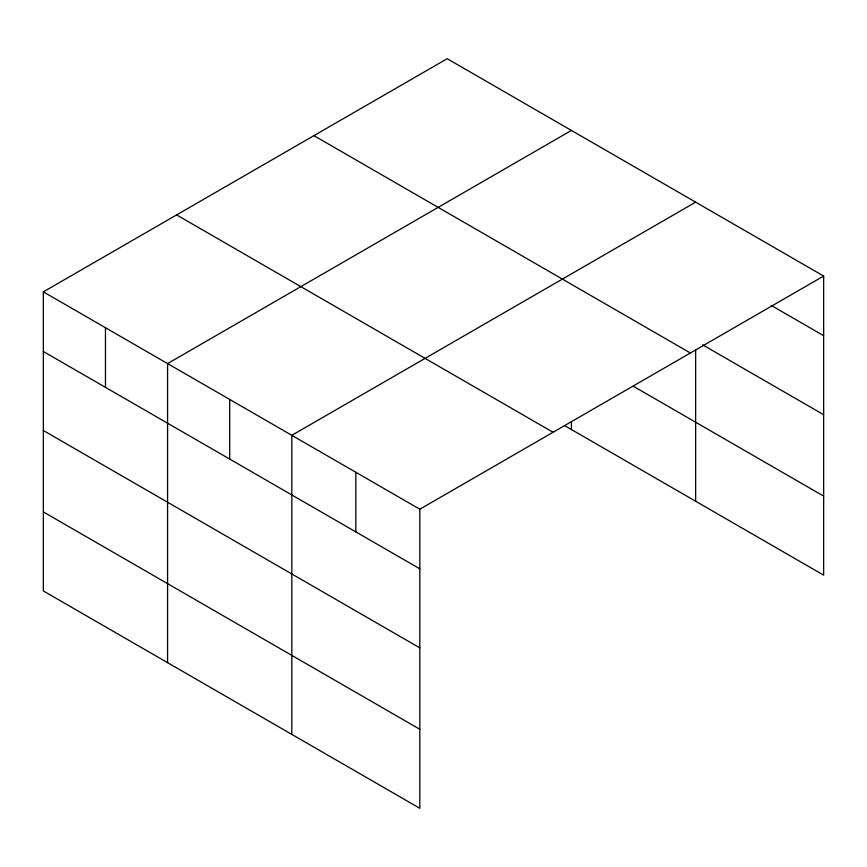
<?xml version="1.0" encoding="UTF-8"?>
<svg xmlns="http://www.w3.org/2000/svg" width="867" height="867" viewBox="0 0 867 867"><rect width="100%" height="100%" fill="white"/><g stroke="black" fill="none" stroke-linecap="round" stroke-linejoin="round"><path stroke-width="1.3" d="M823.65 276.053L447.188 58.707L43.35 291.854L43.35 590.947L419.812 808.293L419.812 509.211L823.65 276.053L823.65 575.146L564.384 425.459M571.418 130.429L167.58 363.587L167.58 662.67M695.648 202.163L291.821 435.31L291.821 734.392M771.283 305.466L823.65 335.692M702.638 344.838L823.65 414.708M313.919 135.642L690.381 352.999M633.539 386.357L823.65 496.13M176.619 214.918L553.081 432.265M43.35 291.854L419.812 509.211M43.35 351.493L419.812 568.839M43.35 430.509L419.812 647.866M43.35 511.92L419.812 729.277M695.648 350.16L695.648 501.245M571.418 421.481L571.418 429.523M355.817 472.255L355.817 531.894M229.701 399.449L229.701 459.077M105.471 327.715L105.471 387.354"/></g></svg>
